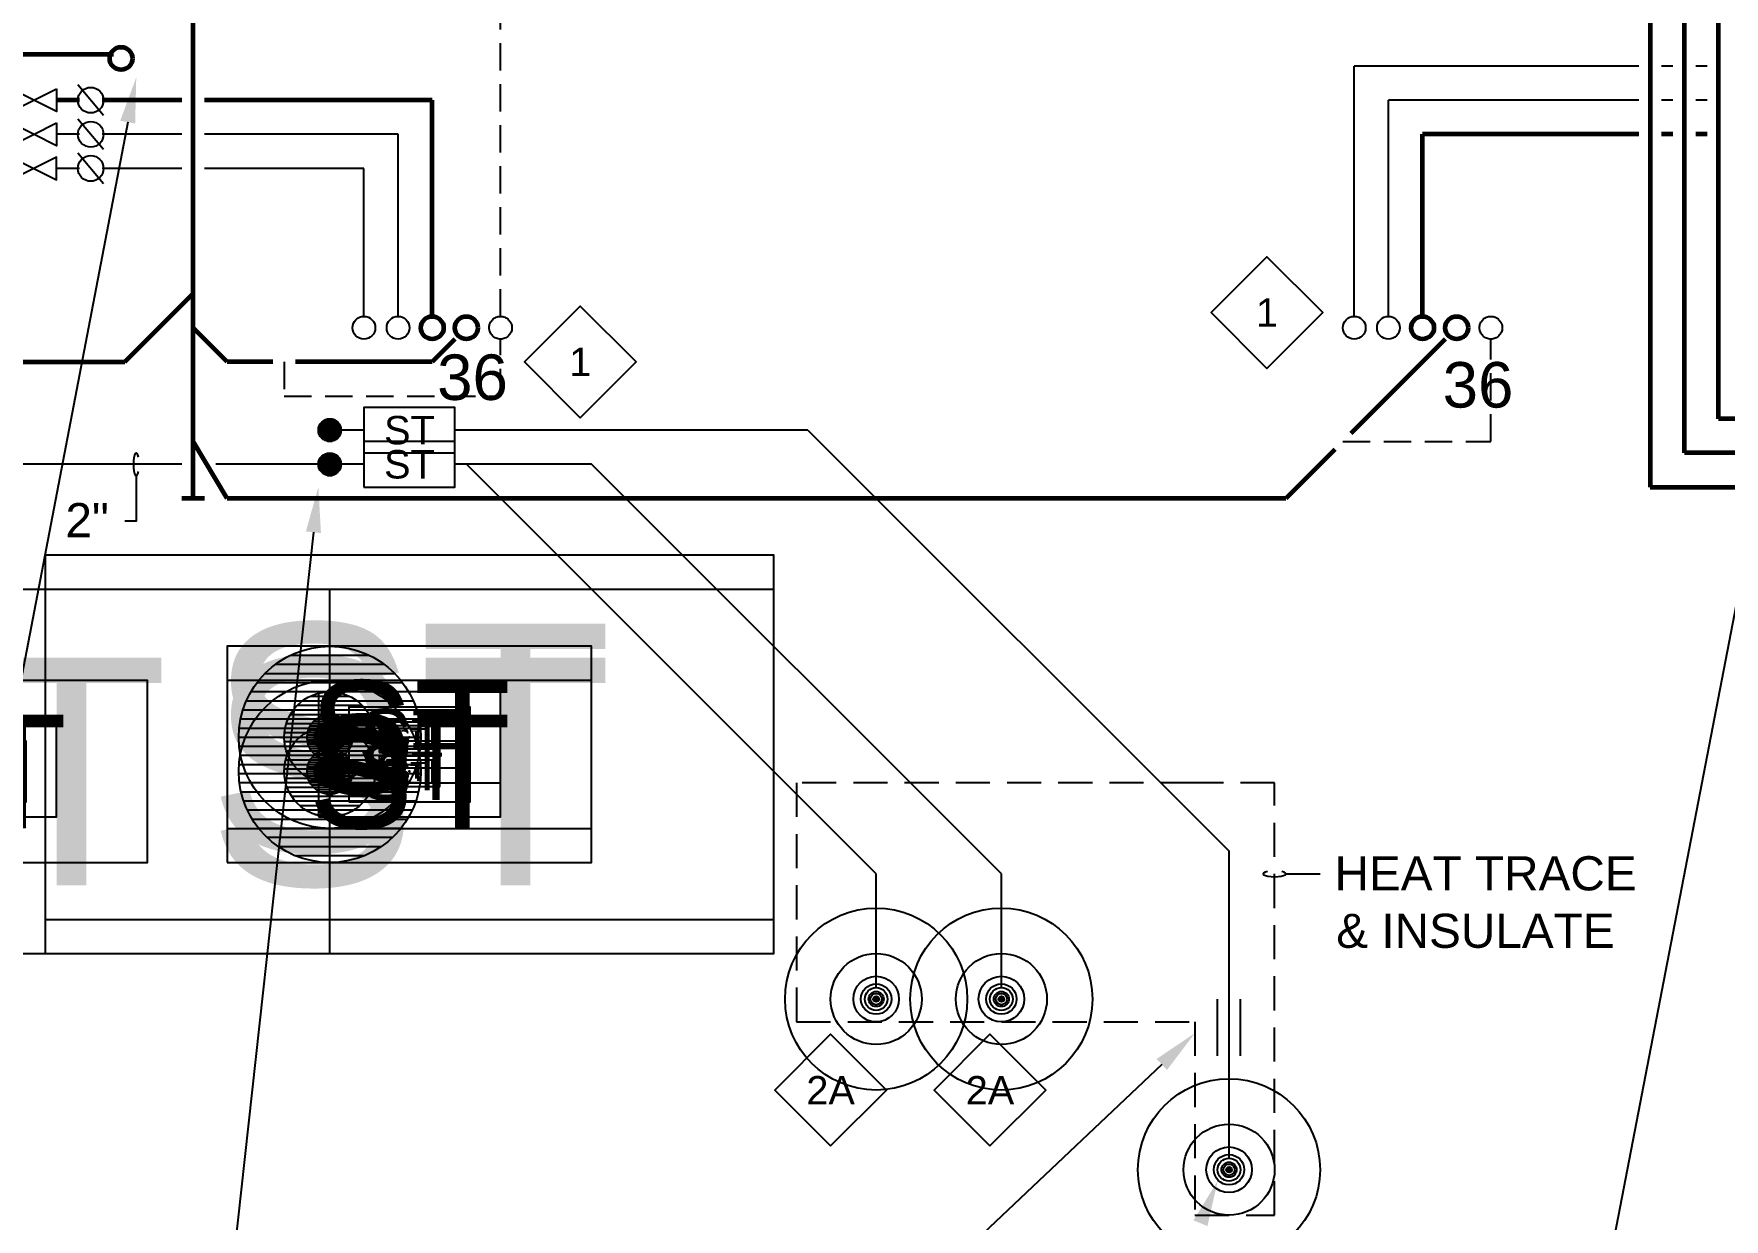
# Model space of a CAD drawing. Extents: x -3956 to 957, y -346 to 1886.
# Drawn here: x -1699 to -1253.5, y -50.3 to 262.2 of the extents above; entities that cross this region are included whole.
import ezdxf
from ezdxf.enums import TextEntityAlignment as Align

# ---------------------------------------------------------------- set-up
doc = ezdxf.new("R2010")
doc.units = 0
doc.header["$LTSCALE"] = 36
doc.header["$MEASUREMENT"] = 0
doc.linetypes.add('HIDDEN', pattern=[0.375, 0.25, -0.125])
doc.linetypes.add('VENT', pattern=[0.3, 0.2, -0.1])
for name, color, linetype in [('G-ANNO-TEXT', 70, 'Continuous'), ('G-ANNO-TEXT @ 96', 70, 'Continuous'), ('P-HW-N', 1, 'Continuous'), ('P-HW-N @ 96', 1, 'Continuous'), ('P-HWC-N', 2, 'Continuous'), ('P-HWC-N @ 96', 2, 'Continuous'), ('P-SANV-N', 5, 'VENT'), ('P-SANV-N @ 96', 5, 'VENT'), ('P-STRM-N', 2, 'Continuous'), ('P-STRM-N @ 1 (1)', 2, 'Continuous'), ('P-STRM-N @ 1 (2)', 2, 'Continuous'), ('P-STRM-N @ 12', 2, 'Continuous'), ('P-STRM-N @ 128', 2, 'Continuous'), ('P-STRM-N @ 16', 2, 'Continuous'), ('P-STRM-N @ 192', 2, 'Continuous'), ('P-STRM-N @ 2', 2, 'Continuous'), ('P-STRM-N @ 24', 2, 'Continuous'), ('P-STRM-N @ 384', 2, 'Continuous'), ('P-STRM-N @ 4', 2, 'Continuous'), ('P-STRM-N @ 48', 2, 'Continuous'), ('P-STRM-N @ 64', 2, 'Continuous'), ('P-STRM-N @ 768', 2, 'Continuous'), ('P-STRM-N @ 8', 2, 'Continuous'), ('P-STRM-N @ 96', 2, 'Continuous')]:
    doc.layers.add(name, color=color, linetype=linetype)
for name, color, linetype, lineweight in [('P-CW-N', 4, 'Continuous', 60), ('P-CW-N @ 96', 4, 'Continuous', 60), ('P-GAS-N', 3, 'Continuous', 60), ('P-GAS-N @ 96', 3, 'Continuous', 60), ('P-SAN-N', 6, 'Continuous', 60), ('P-SAN-N @ 96', 6, 'Continuous', 60)]:
    doc.layers.add(name, color=color, linetype=linetype, lineweight=lineweight)
doc.layers.add('P-SAN-DFU', color=7, linetype='Continuous', plot=False)
doc.styles.add('Arial', font='arial.ttf')

# ---------------------------------------------------------------- blocks, each defined once
blk = doc.blocks.new('*U7')
blk.add_circle((0, 0), 0.03125)
blk = doc.blocks.new('DIAMOND TAG')
blk.add_lwpolyline([(0, -0.1533), (0.1533, 0), (0, 0.1533), (-0.1533, 0)], close=True)
at = {"style": 'Arial'}
blk.add_attdef('XXX', text='', height=0.0781, dxfattribs=at).set_placement((0, 0), align=Align.MIDDLE)
blk = doc.blocks.new('PIPE-PLAN')
at = {"linetype": 'Continuous'}
for p, q in [((-0.09375, -0.03125), (-0.09375, 0.03125)), ((-0.09375, 0), (0, 0))]:
    blk.add_line(p, q, dxfattribs=at)
blk = doc.blocks.new('*U1516')
at = {"layer": 'P-STRM-N @ 1 (1)'}
blk.add_blockref('*U7', (-1384, -37.26), dxfattribs=at)
at = {"layer": 'P-STRM-N @ 1 (2)'}
blk.add_blockref('*U7', (-1384, -37.26), dxfattribs=at)
at = {"layer": 'P-STRM-N @ 12', "xscale": 12, "yscale": 12, "zscale": 12}
blk.add_blockref('*U7', (-1384, -37.26), dxfattribs=at)
at = {"layer": 'P-STRM-N @ 128', "xscale": 128, "yscale": 128, "zscale": 128}
blk.add_blockref('*U7', (-1384, -37.26), dxfattribs=at)
at = {"layer": 'P-STRM-N @ 16', "xscale": 16, "yscale": 16, "zscale": 16}
blk.add_blockref('*U7', (-1384, -37.26), dxfattribs=at)
at = {"layer": 'P-STRM-N @ 192', "xscale": 192, "yscale": 192, "zscale": 192}
blk.add_blockref('*U7', (-1384, -37.26), dxfattribs=at)
at = {"layer": 'P-STRM-N @ 2', "xscale": 2, "yscale": 2, "zscale": 2}
blk.add_blockref('*U7', (-1384, -37.26), dxfattribs=at)
at = {"layer": 'P-STRM-N @ 24', "xscale": 24, "yscale": 24, "zscale": 24}
blk.add_blockref('*U7', (-1384, -37.26), dxfattribs=at)
at = {"layer": 'P-STRM-N @ 384', "xscale": 384, "yscale": 384, "zscale": 384}
blk.add_blockref('*U7', (-1384, -37.26), dxfattribs=at)
at = {"layer": 'P-STRM-N @ 4', "xscale": 4, "yscale": 4, "zscale": 4}
blk.add_blockref('*U7', (-1384, -37.26), dxfattribs=at)
at = {"layer": 'P-STRM-N @ 48', "xscale": 48, "yscale": 48, "zscale": 48}
blk.add_blockref('*U7', (-1384, -37.26), dxfattribs=at)
at = {"layer": 'P-STRM-N @ 64', "xscale": 64, "yscale": 64, "zscale": 64}
blk.add_blockref('*U7', (-1384, -37.26), dxfattribs=at)
at = {"layer": 'P-STRM-N @ 768', "xscale": 768, "yscale": 768, "zscale": 768}
blk.add_blockref('*U7', (-1384, -37.26), dxfattribs=at)
at = {"layer": 'P-STRM-N @ 8', "xscale": 8, "yscale": 8, "zscale": 8}
blk.add_blockref('*U7', (-1384, -37.26), dxfattribs=at)
at = {"layer": 'P-STRM-N @ 96', "xscale": 96, "yscale": 96, "zscale": 96}
blk.add_blockref('*U7', (-1384, -37.26), dxfattribs=at)
blk = doc.blocks.new('*U6')
h = blk.add_hatch()
h.set_pattern_fill('ANSI31', color=256, scale=0.025, angle=135)
edge = h.paths.add_edge_path()
edge.add_arc((0, 0), 0.03125, 0, 360)
blk.add_circle((0, 0), 0.03125)
blk = doc.blocks.new('*U1519')
at = {"layer": 'P-STRM-N @ 1 (1)'}
blk.add_blockref('*U6', (-1621, 76.74), dxfattribs=at)
at = {"layer": 'P-STRM-N @ 1 (2)'}
blk.add_blockref('*U6', (-1621, 76.74), dxfattribs=at)
at = {"layer": 'P-STRM-N @ 12', "xscale": 12, "yscale": 12, "zscale": 12}
blk.add_blockref('*U6', (-1621, 76.74), dxfattribs=at)
at = {"layer": 'P-STRM-N @ 128', "xscale": 128, "yscale": 128, "zscale": 128}
blk.add_blockref('*U6', (-1621, 76.74), dxfattribs=at)
at = {"layer": 'P-STRM-N @ 16', "xscale": 16, "yscale": 16, "zscale": 16}
blk.add_blockref('*U6', (-1621, 76.74), dxfattribs=at)
at = {"layer": 'P-STRM-N @ 192', "xscale": 192, "yscale": 192, "zscale": 192}
blk.add_blockref('*U6', (-1621, 76.74), dxfattribs=at)
at = {"layer": 'P-STRM-N @ 2', "xscale": 2, "yscale": 2, "zscale": 2}
blk.add_blockref('*U6', (-1621, 76.74), dxfattribs=at)
at = {"layer": 'P-STRM-N @ 24', "xscale": 24, "yscale": 24, "zscale": 24}
blk.add_blockref('*U6', (-1621, 76.74), dxfattribs=at)
at = {"layer": 'P-STRM-N @ 384', "xscale": 384, "yscale": 384, "zscale": 384}
blk.add_blockref('*U6', (-1621, 76.74), dxfattribs=at)
at = {"layer": 'P-STRM-N @ 4', "xscale": 4, "yscale": 4, "zscale": 4}
blk.add_blockref('*U6', (-1621, 76.74), dxfattribs=at)
at = {"layer": 'P-STRM-N @ 48', "xscale": 48, "yscale": 48, "zscale": 48}
blk.add_blockref('*U6', (-1621, 76.74), dxfattribs=at)
at = {"layer": 'P-STRM-N @ 64', "xscale": 64, "yscale": 64, "zscale": 64}
blk.add_blockref('*U6', (-1621, 76.74), dxfattribs=at)
at = {"layer": 'P-STRM-N @ 768', "xscale": 768, "yscale": 768, "zscale": 768}
blk.add_blockref('*U6', (-1621, 76.74), dxfattribs=at)
at = {"layer": 'P-STRM-N @ 8', "xscale": 8, "yscale": 8, "zscale": 8}
blk.add_blockref('*U6', (-1621, 76.74), dxfattribs=at)
at = {"layer": 'P-STRM-N @ 96', "xscale": 96, "yscale": 96, "zscale": 96}
blk.add_blockref('*U6', (-1621, 157.74), dxfattribs=at)
blk = doc.blocks.new('*U1575')
at = {"layer": 'P-STRM-N @ 1 (1)'}
blk.add_blockref('*U7', (-1444, 7.74), dxfattribs=at)
at = {"layer": 'P-STRM-N @ 1 (2)'}
blk.add_blockref('*U7', (-1444, 7.74), dxfattribs=at)
at = {"layer": 'P-STRM-N @ 12', "xscale": 12, "yscale": 12, "zscale": 12}
blk.add_blockref('*U7', (-1444, 7.74), dxfattribs=at)
at = {"layer": 'P-STRM-N @ 128', "xscale": 128, "yscale": 128, "zscale": 128}
blk.add_blockref('*U7', (-1444, 7.74), dxfattribs=at)
at = {"layer": 'P-STRM-N @ 16', "xscale": 16, "yscale": 16, "zscale": 16}
blk.add_blockref('*U7', (-1444, 7.74), dxfattribs=at)
at = {"layer": 'P-STRM-N @ 192', "xscale": 192, "yscale": 192, "zscale": 192}
blk.add_blockref('*U7', (-1444, 7.74), dxfattribs=at)
at = {"layer": 'P-STRM-N @ 2', "xscale": 2, "yscale": 2, "zscale": 2}
blk.add_blockref('*U7', (-1444, 7.74), dxfattribs=at)
at = {"layer": 'P-STRM-N @ 24', "xscale": 24, "yscale": 24, "zscale": 24}
blk.add_blockref('*U7', (-1444, 7.74), dxfattribs=at)
at = {"layer": 'P-STRM-N @ 384', "xscale": 384, "yscale": 384, "zscale": 384}
blk.add_blockref('*U7', (-1444, 7.74), dxfattribs=at)
at = {"layer": 'P-STRM-N @ 4', "xscale": 4, "yscale": 4, "zscale": 4}
blk.add_blockref('*U7', (-1444, 7.74), dxfattribs=at)
at = {"layer": 'P-STRM-N @ 48', "xscale": 48, "yscale": 48, "zscale": 48}
blk.add_blockref('*U7', (-1444, 7.74), dxfattribs=at)
at = {"layer": 'P-STRM-N @ 64', "xscale": 64, "yscale": 64, "zscale": 64}
blk.add_blockref('*U7', (-1444, 7.74), dxfattribs=at)
at = {"layer": 'P-STRM-N @ 768', "xscale": 768, "yscale": 768, "zscale": 768}
blk.add_blockref('*U7', (-1444, 7.74), dxfattribs=at)
at = {"layer": 'P-STRM-N @ 8', "xscale": 8, "yscale": 8, "zscale": 8}
blk.add_blockref('*U7', (-1444, 7.74), dxfattribs=at)
at = {"layer": 'P-STRM-N @ 96', "xscale": 96, "yscale": 96, "zscale": 96}
blk.add_blockref('*U7', (-1444, 7.74), dxfattribs=at)
blk = doc.blocks.new('*U1576')
at = {"layer": 'P-STRM-N @ 1 (1)'}
blk.add_blockref('*U7', (-1477, 7.74), dxfattribs=at)
at = {"layer": 'P-STRM-N @ 1 (2)'}
blk.add_blockref('*U7', (-1477, 7.74), dxfattribs=at)
at = {"layer": 'P-STRM-N @ 12', "xscale": 12, "yscale": 12, "zscale": 12}
blk.add_blockref('*U7', (-1477, 7.74), dxfattribs=at)
at = {"layer": 'P-STRM-N @ 128', "xscale": 128, "yscale": 128, "zscale": 128}
blk.add_blockref('*U7', (-1477, 7.74), dxfattribs=at)
at = {"layer": 'P-STRM-N @ 16', "xscale": 16, "yscale": 16, "zscale": 16}
blk.add_blockref('*U7', (-1477, 7.74), dxfattribs=at)
at = {"layer": 'P-STRM-N @ 192', "xscale": 192, "yscale": 192, "zscale": 192}
blk.add_blockref('*U7', (-1477, 7.74), dxfattribs=at)
at = {"layer": 'P-STRM-N @ 2', "xscale": 2, "yscale": 2, "zscale": 2}
blk.add_blockref('*U7', (-1477, 7.74), dxfattribs=at)
at = {"layer": 'P-STRM-N @ 24', "xscale": 24, "yscale": 24, "zscale": 24}
blk.add_blockref('*U7', (-1477, 7.74), dxfattribs=at)
at = {"layer": 'P-STRM-N @ 384', "xscale": 384, "yscale": 384, "zscale": 384}
blk.add_blockref('*U7', (-1477, 7.74), dxfattribs=at)
at = {"layer": 'P-STRM-N @ 4', "xscale": 4, "yscale": 4, "zscale": 4}
blk.add_blockref('*U7', (-1477, 7.74), dxfattribs=at)
at = {"layer": 'P-STRM-N @ 48', "xscale": 48, "yscale": 48, "zscale": 48}
blk.add_blockref('*U7', (-1477, 7.74), dxfattribs=at)
at = {"layer": 'P-STRM-N @ 64', "xscale": 64, "yscale": 64, "zscale": 64}
blk.add_blockref('*U7', (-1477, 7.74), dxfattribs=at)
at = {"layer": 'P-STRM-N @ 768', "xscale": 768, "yscale": 768, "zscale": 768}
blk.add_blockref('*U7', (-1477, 7.74), dxfattribs=at)
at = {"layer": 'P-STRM-N @ 8', "xscale": 8, "yscale": 8, "zscale": 8}
blk.add_blockref('*U7', (-1477, 7.74), dxfattribs=at)
at = {"layer": 'P-STRM-N @ 96', "xscale": 96, "yscale": 96, "zscale": 96}
blk.add_blockref('*U7', (-1477, 7.74), dxfattribs=at)
blk = doc.blocks.new('*U1577')
at = {"layer": 'P-STRM-N @ 1 (1)'}
blk.add_blockref('*U6', (-1621, 67.74), dxfattribs=at)
at = {"layer": 'P-STRM-N @ 1 (2)'}
blk.add_blockref('*U6', (-1621, 67.74), dxfattribs=at)
at = {"layer": 'P-STRM-N @ 12', "xscale": 12, "yscale": 12, "zscale": 12}
blk.add_blockref('*U6', (-1621, 67.74), dxfattribs=at)
at = {"layer": 'P-STRM-N @ 128', "xscale": 128, "yscale": 128, "zscale": 128}
blk.add_blockref('*U6', (-1621, 67.74), dxfattribs=at)
at = {"layer": 'P-STRM-N @ 16', "xscale": 16, "yscale": 16, "zscale": 16}
blk.add_blockref('*U6', (-1621, 67.74), dxfattribs=at)
at = {"layer": 'P-STRM-N @ 192', "xscale": 192, "yscale": 192, "zscale": 192}
blk.add_blockref('*U6', (-1621, 67.74), dxfattribs=at)
at = {"layer": 'P-STRM-N @ 2', "xscale": 2, "yscale": 2, "zscale": 2}
blk.add_blockref('*U6', (-1621, 67.74), dxfattribs=at)
at = {"layer": 'P-STRM-N @ 24', "xscale": 24, "yscale": 24, "zscale": 24}
blk.add_blockref('*U6', (-1621, 67.74), dxfattribs=at)
at = {"layer": 'P-STRM-N @ 384', "xscale": 384, "yscale": 384, "zscale": 384}
blk.add_blockref('*U6', (-1621, 67.74), dxfattribs=at)
at = {"layer": 'P-STRM-N @ 4', "xscale": 4, "yscale": 4, "zscale": 4}
blk.add_blockref('*U6', (-1621, 67.74), dxfattribs=at)
at = {"layer": 'P-STRM-N @ 48', "xscale": 48, "yscale": 48, "zscale": 48}
blk.add_blockref('*U6', (-1621, 67.74), dxfattribs=at)
at = {"layer": 'P-STRM-N @ 64', "xscale": 64, "yscale": 64, "zscale": 64}
blk.add_blockref('*U6', (-1621, 67.74), dxfattribs=at)
at = {"layer": 'P-STRM-N @ 768', "xscale": 768, "yscale": 768, "zscale": 768}
blk.add_blockref('*U6', (-1621, 67.74), dxfattribs=at)
at = {"layer": 'P-STRM-N @ 8', "xscale": 8, "yscale": 8, "zscale": 8}
blk.add_blockref('*U6', (-1621, 67.74), dxfattribs=at)
at = {"layer": 'P-STRM-N @ 96', "xscale": 96, "yscale": 96, "zscale": 96}
blk.add_blockref('*U6', (-1621, 148.74), dxfattribs=at)
blk = doc.blocks.new('*U64')
at = {"layer": 'DEFPOINTS'}
blk.add_lwpolyline([(-0.125, -0.0625), (0.125, -0.0625), (0.125, 0.0625), (-0.125, 0.0625)], close=True, dxfattribs=at)
at = {"style": 'Arial'}
blk.add_text('ST', height=0.078125, dxfattribs=at).set_placement((0, 0), align=Align.MIDDLE)
blk = doc.blocks.new('*U1578')
at = {"layer": 'P-STRM-N @ 1 (1)', "linetype": 'ByBlock', "lineweight": -2}
blk.add_blockref('*U64', (-1600, 67.74), dxfattribs=at)
at = {"layer": 'P-STRM-N @ 1 (2)', "linetype": 'ByBlock', "lineweight": -2}
blk.add_blockref('*U64', (-1600, 67.74), dxfattribs=at)
at = {"layer": 'P-STRM-N @ 128', "linetype": 'ByBlock', "lineweight": -2, "xscale": 128, "yscale": 128, "zscale": 128}
blk.add_blockref('*U64', (-1600, 67.74), dxfattribs=at)
at = {"layer": 'P-STRM-N @ 192', "linetype": 'ByBlock', "lineweight": -2, "xscale": 192, "yscale": 192, "zscale": 192}
blk.add_blockref('*U64', (-1600, 67.74), dxfattribs=at)
at = {"layer": 'P-STRM-N @ 384', "linetype": 'ByBlock', "lineweight": -2, "xscale": 384, "yscale": 384, "zscale": 384}
blk.add_blockref('*U64', (-1600, 67.74), dxfattribs=at)
at = {"layer": 'P-STRM-N @ 48', "linetype": 'ByBlock', "lineweight": -2, "xscale": 48, "yscale": 48, "zscale": 48}
blk.add_blockref('*U64', (-1600, 67.74), dxfattribs=at)
at = {"layer": 'P-STRM-N @ 64', "linetype": 'ByBlock', "lineweight": -2, "xscale": 64, "yscale": 64, "zscale": 64}
blk.add_blockref('*U64', (-1600, 67.74), dxfattribs=at)
at = {"layer": 'P-STRM-N @ 768', "linetype": 'ByBlock', "lineweight": -2, "xscale": 768, "yscale": 768, "zscale": 768}
blk.add_blockref('*U64', (-1600, 67.74), dxfattribs=at)
at = {"layer": 'P-STRM-N @ 96', "linetype": 'ByBlock', "lineweight": -2, "xscale": 96, "yscale": 96, "zscale": 96}
blk.add_blockref('*U64', (-1600, 148.74), dxfattribs=at)
blk = doc.blocks.new('*U1579')
at = {"layer": 'P-STRM-N @ 1 (1)', "linetype": 'ByBlock', "lineweight": -2}
blk.add_blockref('*U64', (-1600, 76.74), dxfattribs=at)
at = {"layer": 'P-STRM-N @ 1 (2)', "linetype": 'ByBlock', "lineweight": -2}
blk.add_blockref('*U64', (-1600, 76.74), dxfattribs=at)
at = {"layer": 'P-STRM-N @ 128', "linetype": 'ByBlock', "lineweight": -2, "xscale": 128, "yscale": 128, "zscale": 128}
blk.add_blockref('*U64', (-1600, 76.74), dxfattribs=at)
at = {"layer": 'P-STRM-N @ 192', "linetype": 'ByBlock', "lineweight": -2, "xscale": 192, "yscale": 192, "zscale": 192}
blk.add_blockref('*U64', (-1600, 76.74), dxfattribs=at)
at = {"layer": 'P-STRM-N @ 384', "linetype": 'ByBlock', "lineweight": -2, "xscale": 384, "yscale": 384, "zscale": 384}
blk.add_blockref('*U64', (-1600, 76.74), dxfattribs=at)
at = {"layer": 'P-STRM-N @ 48', "linetype": 'ByBlock', "lineweight": -2, "xscale": 48, "yscale": 48, "zscale": 48}
blk.add_blockref('*U64', (-1600, 76.74), dxfattribs=at)
at = {"layer": 'P-STRM-N @ 64', "linetype": 'ByBlock', "lineweight": -2, "xscale": 64, "yscale": 64, "zscale": 64}
blk.add_blockref('*U64', (-1600, 76.74), dxfattribs=at)
at = {"layer": 'P-STRM-N @ 768', "linetype": 'ByBlock', "lineweight": -2, "xscale": 768, "yscale": 768, "zscale": 768}
blk.add_blockref('*U64', (-1600, 76.74), dxfattribs=at)
at = {"layer": 'P-STRM-N @ 96', "linetype": 'ByBlock', "lineweight": -2, "xscale": 96, "yscale": 96, "zscale": 96}
blk.add_blockref('*U64', (-1600, 157.74), dxfattribs=at)
blk = doc.blocks.new('*U1670')
at = {"layer": 'P-STRM-N @ 1 (1)', "linetype": 'ByBlock', "lineweight": -2}
blk.add_blockref('*U64', (-1717, 67.74), dxfattribs=at)
at = {"layer": 'P-STRM-N @ 1 (2)', "linetype": 'ByBlock', "lineweight": -2}
blk.add_blockref('*U64', (-1717, 67.74), dxfattribs=at)
at = {"layer": 'P-STRM-N @ 128', "linetype": 'ByBlock', "lineweight": -2, "xscale": 128, "yscale": 128, "zscale": 128}
blk.add_blockref('*U64', (-1717, 67.74), dxfattribs=at)
at = {"layer": 'P-STRM-N @ 192', "linetype": 'ByBlock', "lineweight": -2, "xscale": 192, "yscale": 192, "zscale": 192}
blk.add_blockref('*U64', (-1717, 67.74), dxfattribs=at)
at = {"layer": 'P-STRM-N @ 384', "linetype": 'ByBlock', "lineweight": -2, "xscale": 384, "yscale": 384, "zscale": 384}
blk.add_blockref('*U64', (-1717, 67.74), dxfattribs=at)
at = {"layer": 'P-STRM-N @ 48', "linetype": 'ByBlock', "lineweight": -2, "xscale": 48, "yscale": 48, "zscale": 48}
blk.add_blockref('*U64', (-1717, 67.74), dxfattribs=at)
at = {"layer": 'P-STRM-N @ 64', "linetype": 'ByBlock', "lineweight": -2, "xscale": 64, "yscale": 64, "zscale": 64}
blk.add_blockref('*U64', (-1717, 67.74), dxfattribs=at)
at = {"layer": 'P-STRM-N @ 768', "linetype": 'ByBlock', "lineweight": -2, "xscale": 768, "yscale": 768, "zscale": 768}
blk.add_blockref('*U64', (-1717, 67.74), dxfattribs=at)
at = {"layer": 'P-STRM-N @ 96', "linetype": 'ByBlock', "lineweight": -2, "xscale": 96, "yscale": 96, "zscale": 96}
blk.add_blockref('*U64', (-1717, 148.74), dxfattribs=at)
blk = doc.blocks.new('LeaderNoteBlock')
blk.add_ellipse((0, 0), major_axis=(1, 0), ratio=0.25, start_param=5.387521, end_param=10.320443)
blk = doc.blocks.new('PLMB BALL VALVES')
at = {"linetype": 'Continuous'}
blk.add_lwpolyline([(-0.0625, -0.03125), (-0.0625, 0.03125), (0.0625, -0.03125), (0.0625, 0.03125), (-0.0625, -0.03125)], dxfattribs=at)

msp = doc.modelspace()

# ---------------------------------------------------------------- linework, layer by layer
at = {"color": 7, "linetype": 'Continuous'}
for p, q in [((-1680.63, 240.72), (-1687.37, 248.77)), ((-1680.63, 231.72), (-1687.37, 239.77)), ((-1680.63, 222.72), (-1687.37, 230.77))]:
    msp.add_line(p, q, dxfattribs=at)
at = {"linetype": 'Continuous'}
for points in [[(-1693, 247.74), (-1693, 241.74), (-1705, 247.74), (-1705, 241.74), (-1693, 247.74)], [(-1693, 238.74), (-1693, 232.74), (-1705, 238.74), (-1705, 232.74), (-1693, 238.74)]]:
    msp.add_lwpolyline(points, dxfattribs=at)
for centre in [(-1684, 244.74), (-1684, 235.74), (-1684, 226.74)]:
    msp.add_circle(centre, 3.38, dxfattribs=at)
at = {"layer": 'G-ANNO-TEXT', "linetype": 'HIDDEN'}
for p, q in [((-1393, 64.74), (-1498, 64.74)), ((-1498, 64.74), (-1498, 1.74)), ((-1393, 64.74), (-1393, 64.74)), ((-1372, 64.74), (-1393, 64.74)), ((-1372, -49.26), (-1372, 64.74)), ((-1498, 1.74), (-1393, 1.74)), ((-1393, 1.74), (-1393, -49.26)), ((-1393, -49.26), (-1372, -49.26))]:
    msp.add_line(p, q, dxfattribs=at)
at = {"layer": 'G-ANNO-TEXT'}
for p, q in [((-1387, -7.26), (-1387, 7.74)), ((-1381, -7.26), (-1381, 7.74))]:
    msp.add_line(p, q, dxfattribs=at)
for points in [[(-1674.26, 238.96), (-1740, -104.26), (-1756, -104.26)], [(-1230.27, 215.96), (-1292, -104.26), (-1300, -104.26)], [(-1672, 145.74), (-1672, 133.74), (-1675, 133.74)], [(-1625.31, 130.81), (-1651, -103.26), (-1657, -103.26)], [(-1369, 40.74), (-1366, 40.74), (-1360, 40.74)], [(-1401.72, -9.5), (-1504, -106.26), (-1513, -106.26)]]:
    msp.add_lwpolyline(points, dxfattribs=at)
for points in [[(-1676.22, 239.33), (-1672, 250.74), (-1672.29, 238.58)], [(-1627.3, 131.03), (-1624, 142.74), (-1623.32, 130.6)], [(-1403.09, -8.05), (-1393, -1.26), (-1400.34, -10.96)], [(-1393.39, -50.61), (-1387, -40.26), (-1389.69, -52.12)]]:
    msp.add_solid(points, dxfattribs=at)
at = {"layer": 'P-CW-N'}
for p, q in [((-1255, 160.74), (-1255, 358.74)), ((-1687, 244.74), (-1693, 244.74)), ((-1660, 244.74), (-1681, 244.74)), ((-1594, 244.74), (-1654, 244.74)), ((-1594, 187.74), (-1594, 244.74)), ((-1333, 187.74), (-1333, 235.74)), ((-1276, 235.74), (-1333, 235.74)), ((-1267, 235.74), (-1270, 235.74)), ((-1258, 235.74), (-1261, 235.74)), ((-1054, 160.74), (-1255, 160.74))]:
    msp.add_line(p, q, dxfattribs=at)
at = {"layer": 'P-GAS-N'}
for p, q in [((-1264, 151.74), (-1264, 322.74)), ((-1273, 313.74), (-1273, 142.74)), ((-1678, 256.74), (-1705, 256.74)), ((-1054, 151.74), (-1264, 151.74)), ((-1273, 142.74), (-1054, 142.74))]:
    msp.add_line(p, q, dxfattribs=at)
at = {"layer": 'P-HW-N'}
for p, q in [((-1342, 187.74), (-1342, 244.74)), ((-1276, 244.74), (-1342, 244.74)), ((-1267, 244.74), (-1270, 244.74)), ((-1258, 244.74), (-1261, 244.74)), ((-1687, 235.74), (-1693, 235.74)), ((-1660, 235.74), (-1681, 235.74)), ((-1603, 235.74), (-1654, 235.74)), ((-1603, 187.74), (-1603, 235.74))]:
    msp.add_line(p, q, dxfattribs=at)
at = {"layer": 'P-HWC-N'}
for p, q in [((-1351, 187.74), (-1351, 253.74)), ((-1276, 253.74), (-1351, 253.74)), ((-1267, 253.74), (-1270, 253.74)), ((-1258, 253.74), (-1261, 253.74)), ((-1687, 226.74), (-1693, 226.74)), ((-1660, 226.74), (-1681, 226.74)), ((-1612, 226.74), (-1654, 226.74)), ((-1612, 187.74), (-1612, 226.74))]:
    msp.add_line(p, q, dxfattribs=at)
at = {"layer": 'P-SAN-N'}
for p, q in [((-1657, 142.74), (-1657, 286.74)), ((-1675, 175.74), (-1657, 193.74)), ((-1648, 175.74), (-1657, 184.74)), ((-1588, 181.74), (-1594, 175.74)), ((-1327, 181.74), (-1351.88, 156.86)), ((-1708, 175.74), (-1675, 175.74)), ((-1636, 175.74), (-1648, 175.74)), ((-1594, 175.74), (-1630, 175.74)), ((-1648, 139.74), (-1657, 154.74)), ((-1356.12, 152.62), (-1369, 139.74)), ((-1369, 139.74), (-1648, 139.74))]:
    msp.add_line(p, q, dxfattribs=at)
at = {"layer": 'P-SANV-N'}
for p, q in [((-1576, 187.74), (-1576, 289.74)), ((-1576, 166.74), (-1576, 181.74)), ((-1315, 154.74), (-1315, 181.74)), ((-1633, 175.74), (-1633, 166.74)), ((-1633, 166.74), (-1576, 166.74)), ((-1354, 154.74), (-1315, 154.74))]:
    msp.add_line(p, q, dxfattribs=at)
at = {"layer": 'P-STRM-N'}
for p, q in [((-1612, 157.74), (-1618, 157.74)), ((-1495, 157.74), (-1588, 157.74)), ((-1495, 157.74), (-1384, 46.74)), ((-1660, 148.74), (-1705, 148.74)), ((-1624, 148.74), (-1651, 148.74)), ((-1612, 148.74), (-1621, 148.74)), ((-1552, 148.74), (-1588, 148.74)), ((-1477, 40.74), (-1585, 148.74)), ((-1444, 40.74), (-1552, 148.74)), ((-1384, -34.26), (-1384, 46.74)), ((-1477, 10.74), (-1477, 40.74)), ((-1444, 10.74), (-1444, 40.74))]:
    msp.add_line(p, q, dxfattribs=at)

# ---------------------------------------------------------------- block references
at = {"layer": 'G-ANNO-TEXT', "xscale": 3, "yscale": 3, "zscale": 3}
for p, rotation in [((-1672, 148.74), 90), ((-1372, 40.74), 180)]:
    msp.add_blockref('LeaderNoteBlock', p, dxfattribs=dict(at, rotation=rotation))
at = {"layer": 'G-ANNO-TEXT @ 96', "xscale": 96, "yscale": 96, "zscale": 96}
for p, values in [((-1374, 188.74), {'XXX': '1'}), ((-1555, 175.74), {'XXX': '1'}), ((-1489, -16.26), {'XXX': '2A'}), ((-1447, -16.26), {'XXX': '2A'})]:
    msp.add_blockref('DIAMOND TAG', p, dxfattribs=at).add_auto_attribs(values)
at = {"layer": 'P-CW-N @ 96', "xscale": 96, "yscale": 96, "zscale": 96, "rotation": 180}
for p in [(-1594, 184.74), (-1333, 184.74)]:
    msp.add_blockref('*U7', p, dxfattribs=at)
at = {"layer": 'P-GAS-N @ 96', "xscale": 96, "yscale": 96, "zscale": 96}
msp.add_blockref('*U7', (-1676, 255.74), dxfattribs=at)
at = {"layer": 'P-HW-N @ 96', "xscale": 96, "yscale": 96, "zscale": 96, "rotation": 180}
for p in [(-1603, 184.74), (-1342, 184.74)]:
    msp.add_blockref('*U7', p, dxfattribs=at)
at = {"layer": 'P-HWC-N @ 96', "xscale": 96, "yscale": 96, "zscale": 96}
msp.add_blockref('PLMB BALL VALVES', (-1699, 226.74), dxfattribs=at)
at = {"layer": 'P-HWC-N @ 96', "xscale": 96, "yscale": 96, "zscale": 96, "rotation": 180}
for p in [(-1612, 184.74), (-1351, 184.74)]:
    msp.add_blockref('*U7', p, dxfattribs=at)
at = {"layer": 'P-SAN-N @ 96', "xscale": 96, "yscale": 96, "zscale": 96}
for name, p, rotation in [('*U7', (-1585, 184.74), 180), ('*U7', (-1324, 184.74), 180), ('PIPE-PLAN', (-1657, 148.74), 90)]:
    msp.add_blockref(name, p, dxfattribs=dict(at, rotation=rotation))
at = {"layer": 'P-SANV-N @ 96', "xscale": 96, "yscale": 96, "zscale": 96, "rotation": 180}
for p in [(-1576, 184.74), (-1315, 184.74)]:
    msp.add_blockref('*U7', p, dxfattribs=at)
at = {"layer": 'P-STRM-N'}
for name in ['*U1579', '*U1519', '*U1670', '*U1578', '*U1577', '*U1576', '*U1575', '*U1516']:
    msp.add_blockref(name, (0, 0), dxfattribs=at)

# ---------------------------------------------------------------- texts
at = {"layer": 'G-ANNO-TEXT', "style": 'Arial'}
for s, p in [('2"', (-1690.67, 129.52)), ('HEAT TRACE', (-1356.21, 36.39)), ('& INSULATE', (-1355.74, 21.24))]:
    msp.add_text(s, height=9, dxfattribs=at).set_placement(p)
at = {"layer": 'P-SAN-DFU', "color": 3, "style": 'Arial'}
for p in [(-1592.7, 165.69), (-1327.7, 163.69)]:
    msp.add_text('36', height=12, dxfattribs=at).set_placement(p)

doc.saveas('drawing.dxf')
